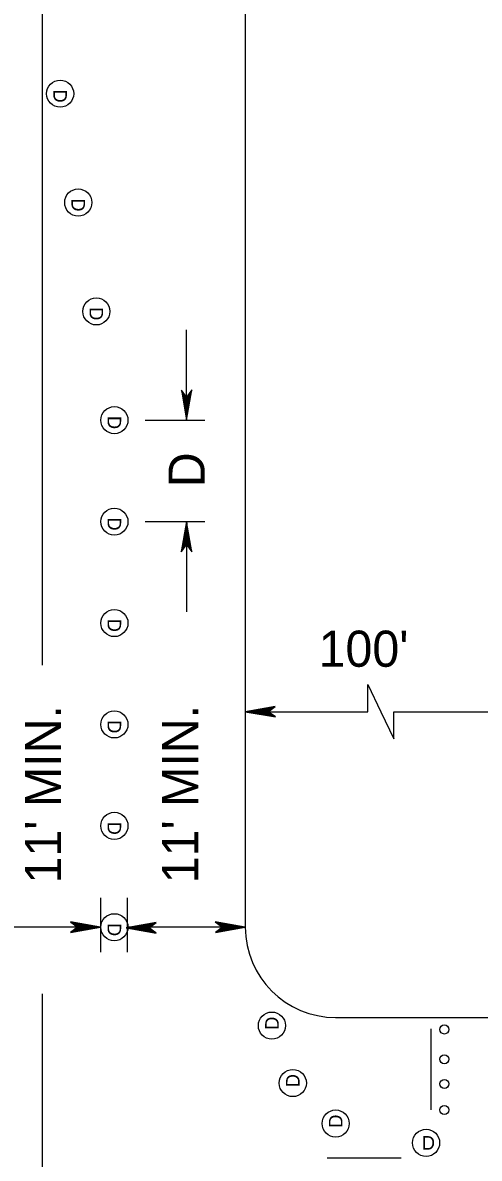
# Model space of a CAD drawing. Extents: x 499945 to 500993, y 499985 to 500645.
# Drawn here: x 500551.5 to 500602, y 500376.2 to 500501.9 of the extents above; entities that cross this region are included whole.
import ezdxf

# ---------------------------------------------------------------- set-up
doc = ezdxf.new("R2010")
doc.units = 0
for name, color, linetype in [('1', 7, 'Continuous'), ('24', 7, 'Continuous'), ('39', 7, 'Continuous'), ('5', 7, 'Continuous'), ('56', 7, 'Continuous'), ('60', 7, 'Continuous')]:
    doc.layers.add(name, color=color, linetype=linetype)

msp = doc.modelspace()

# ---------------------------------------------------------------- linework, layer by layer
at = {"layer": '1'}
for p, q in [((500553.65, 500623), (500553.65, 500430.74)), ((500576.13, 500623), (500576.13, 500401.74)), ((500569.64, 500457.87), (500569.64, 500467.86)), ((500565.05, 500457.87), (500571.64, 500457.87)), ((500565.05, 500446.64), (500571.64, 500446.64)), ((500569.64, 500446.64), (500569.64, 500436.65)), ((500589.68, 500425.6), (500589.68, 500428.6)), ((500589.68, 500428.6), (500591.12, 500425.6)), ((500576.13, 500425.6), (500589.68, 500425.6)), ((500591.12, 500425.6), (500592.56, 500422.61)), ((500592.56, 500422.61), (500592.56, 500425.6)), ((500592.56, 500425.6), (500606.11, 500425.6)), ((500553.65, 500394.36), (500553.65, 500369.26)), ((500586.12, 500391.75), (500927.01, 500391.75)), ((500596.69, 500381.52), (500596.69, 500390.51)), ((500593.37, 500376.18), (500585.19, 500376.18))]:
    msp.add_line(p, q, dxfattribs=at)
msp.add_arc((500586.12, 500401.74), 9.99, 180, 270, dxfattribs=at)
at = {"layer": '24'}
for points in [[(500569.64, 500457.87), (500570.23, 500461.22), (500569.64, 500460.41), (500569.06, 500461.2), (500569.64, 500457.87), (500569.63, 500458.09), (500570.19, 500461.12), (500569.63, 500460.35), (500569.1, 500461.06), (500569.62, 500458.21), (500569.64, 500458.32), (500570.1, 500460.92), (500569.63, 500460.33), (500569.18, 500460.93), (500569.64, 500458.37), (500569.62, 500458.48), (500570.03, 500460.75), (500569.64, 500460.31), (500569.23, 500460.76), (500569.62, 500458.81), (500569.62, 500458.99), (500569.95, 500460.58), (500569.65, 500460.28), (500569.32, 500460.61), (500569.64, 500459.03), (500569.65, 500459.21), (500569.85, 500460.4), (500569.62, 500460.17), (500569.39, 500460.42), (500569.64, 500459.37), (500569.66, 500459.54), (500569.79, 500460.26), (500569.63, 500460.14), (500569.45, 500460.34), (500569.64, 500459.63), (500569.75, 500460.1), (500569.62, 500460.03), (500569.49, 500460.23), (500569.62, 500459.75), (500569.7, 500460.05), (500569.6, 500459.92), (500569.54, 500460.07), (500569.63, 500459.92), (500569.65, 500460)], [(500569.64, 500446.64), (500569.05, 500443.29), (500569.64, 500444.09), (500570.22, 500443.31), (500569.64, 500446.64), (500569.65, 500446.42), (500569.09, 500443.38), (500569.65, 500444.15), (500570.18, 500443.44), (500569.66, 500446.3), (500569.64, 500446.19), (500569.18, 500443.59), (500569.65, 500444.17), (500570.1, 500443.57), (500569.64, 500446.13), (500569.66, 500446.02), (500569.25, 500443.75), (500569.64, 500444.19), (500570.05, 500443.74), (500569.66, 500445.7), (500569.66, 500445.51), (500569.33, 500443.92), (500569.63, 500444.23), (500569.96, 500443.9), (500569.64, 500445.48), (500569.63, 500445.3), (500569.42, 500444.1), (500569.66, 500444.33), (500569.89, 500444.08), (500569.64, 500445.13), (500569.62, 500444.97), (500569.48, 500444.25), (500569.65, 500444.37), (500569.83, 500444.17), (500569.64, 500444.88), (500569.53, 500444.41), (500569.66, 500444.48), (500569.78, 500444.27), (500569.66, 500444.76), (500569.58, 500444.45), (500569.68, 500444.58), (500569.74, 500444.43), (500569.65, 500444.58), (500569.63, 500444.5)], [(500576.13, 500425.6), (500579.46, 500425.02), (500578.66, 500425.6), (500579.44, 500426.18), (500576.13, 500425.6), (500576.35, 500425.61), (500579.36, 500425.06), (500578.6, 500425.61), (500579.3, 500426.14), (500576.47, 500425.62), (500576.58, 500425.6), (500579.16, 500425.14), (500578.58, 500425.61), (500579.18, 500426.06), (500576.63, 500425.6), (500576.74, 500425.62), (500579, 500425.21), (500578.56, 500425.6), (500579.01, 500426.01), (500577.06, 500425.62), (500577.25, 500425.62), (500578.83, 500425.3), (500578.52, 500425.59), (500578.85, 500425.92), (500577.28, 500425.6), (500577.46, 500425.59), (500578.65, 500425.39), (500578.42, 500425.62), (500578.67, 500425.85), (500577.63, 500425.6), (500577.79, 500425.59), (500578.51, 500425.45), (500578.39, 500425.61), (500578.58, 500425.79), (500577.88, 500425.6), (500578.34, 500425.49), (500578.28, 500425.62), (500578.48, 500425.75), (500578, 500425.62), (500578.3, 500425.54), (500578.17, 500425.64), (500578.32, 500425.7), (500578.17, 500425.61), (500578.25, 500425.59)], [(500560.1, 500401.74), (500556.78, 500402.33), (500557.57, 500401.74), (500556.8, 500401.16), (500560.1, 500401.74), (500559.88, 500401.73), (500556.87, 500402.28), (500557.64, 500401.73), (500556.93, 500401.21), (500559.77, 500401.72), (500559.65, 500401.74), (500557.08, 500402.2), (500557.65, 500401.73), (500557.06, 500401.28), (500559.6, 500401.74), (500559.49, 500401.72), (500557.24, 500402.13), (500557.68, 500401.74), (500557.23, 500401.33), (500559.17, 500401.72), (500558.98, 500401.72), (500557.41, 500402.05), (500557.71, 500401.75), (500557.38, 500401.42), (500558.95, 500401.74), (500558.77, 500401.75), (500557.59, 500401.95), (500557.81, 500401.72), (500557.57, 500401.5), (500558.61, 500401.74), (500558.44, 500401.76), (500557.73, 500401.89), (500557.85, 500401.73), (500557.65, 500401.55), (500558.36, 500401.74), (500557.89, 500401.85), (500557.96, 500401.72), (500557.75, 500401.6), (500558.24, 500401.72), (500557.93, 500401.8), (500558.06, 500401.7), (500557.92, 500401.64), (500558.06, 500401.73), (500557.99, 500401.75)], [(500562.96, 500401.68), (500566.28, 500401.09), (500565.49, 500401.68), (500566.26, 500402.26), (500562.96, 500401.68), (500563.18, 500401.69), (500566.19, 500401.14), (500565.42, 500401.69), (500566.13, 500402.22), (500563.3, 500401.7), (500563.41, 500401.68), (500565.99, 500401.22), (500565.41, 500401.69), (500566, 500402.14), (500563.46, 500401.68), (500563.57, 500401.7), (500565.82, 500401.29), (500565.38, 500401.68), (500565.83, 500402.09), (500563.89, 500401.7), (500564.08, 500401.7), (500565.66, 500401.38), (500565.35, 500401.67), (500565.68, 500402), (500564.11, 500401.68), (500564.29, 500401.67), (500565.48, 500401.47), (500565.25, 500401.7), (500565.49, 500401.93), (500564.45, 500401.68), (500564.62, 500401.67), (500565.33, 500401.53), (500565.21, 500401.69), (500565.41, 500401.87), (500564.71, 500401.68), (500565.17, 500401.57), (500565.1, 500401.7), (500565.31, 500401.83), (500564.82, 500401.7), (500565.13, 500401.62), (500565, 500401.72), (500565.15, 500401.78), (500565, 500401.69), (500565.08, 500401.67)], [(500576.13, 500401.74), (500572.81, 500402.33), (500573.6, 500401.74), (500572.82, 500401.16), (500576.13, 500401.74), (500575.91, 500401.73), (500572.9, 500402.28), (500573.66, 500401.73), (500572.96, 500401.21), (500575.79, 500401.72), (500575.68, 500401.74), (500573.1, 500402.2), (500573.68, 500401.73), (500573.09, 500401.28), (500575.63, 500401.74), (500575.52, 500401.72), (500573.27, 500402.13), (500573.7, 500401.74), (500573.26, 500401.33), (500575.2, 500401.72), (500575.01, 500401.72), (500573.43, 500402.05), (500573.74, 500401.75), (500573.41, 500401.42), (500574.98, 500401.74), (500574.8, 500401.75), (500573.61, 500401.95), (500573.84, 500401.72), (500573.59, 500401.5), (500574.64, 500401.74), (500574.47, 500401.76), (500573.76, 500401.89), (500573.87, 500401.73), (500573.68, 500401.55), (500574.38, 500401.74), (500573.92, 500401.85), (500573.99, 500401.72), (500573.78, 500401.6), (500574.27, 500401.72), (500573.96, 500401.8), (500574.09, 500401.7), (500573.94, 500401.64), (500574.09, 500401.73), (500574.01, 500401.75)]]:
    msp.add_lwpolyline(points, dxfattribs=at)
at = {"layer": '39'}
for p, q in [((500560.11, 500404.98), (500560.11, 500398.98)), ((500563.08, 500404.98), (500563.08, 500398.98))]:
    msp.add_line(p, q, dxfattribs=at)
at = {"layer": '5'}
for p, q in [((500560.11, 500401.74), (500547.94, 500401.74)), ((500576.13, 500401.74), (500563.08, 500401.74))]:
    msp.add_line(p, q, dxfattribs=at)
at = {"layer": '56'}
for centre in [(500555.65, 500494.01), (500557.65, 500481.96), (500559.65, 500469.91), (500561.65, 500457.87), (500561.65, 500446.64), (500561.65, 500435.41), (500561.65, 500424.19), (500561.65, 500412.96), (500561.65, 500401.74), (500596.12, 500377.87)]:
    msp.add_circle(centre, 1.5, dxfattribs=at)
for centre in [(500579.07, 500390.85), (500581.38, 500384.49), (500586.12, 500380.01)]:
    msp.add_ellipse(centre, major_axis=(0, 1.5), ratio=0.999998, dxfattribs=at)
at = {"layer": '60'}
for centre, radius in [((500555.65, 500494.01), 1.5), ((500557.65, 500481.96), 1.5), ((500559.65, 500469.91), 1.5), ((500561.65, 500457.87), 1.5), ((500561.65, 500446.64), 1.5), ((500561.65, 500435.41), 1.5), ((500561.65, 500424.19), 1.5), ((500561.65, 500412.96), 1.5), ((500561.65, 500401.74), 1.5), ((500598.14, 500390.42), 0.5), ((500598.14, 500387.13), 0.5), ((500598.15, 500384.4), 0.5), ((500598.14, 500381.51), 0.5), ((500596.12, 500377.87), 1.5)]:
    msp.add_circle(centre, radius, dxfattribs=at)
for centre in [(500579.07, 500390.85), (500581.38, 500384.49), (500586.12, 500380.01)]:
    msp.add_ellipse(centre, major_axis=(0, 1.5), ratio=0.999998, dxfattribs=at)

# ---------------------------------------------------------------- texts
at = {"layer": '1'}
msp.add_text('D', height=4, rotation=90, dxfattribs=at).set_placement((500571.64, 500450.44))
msp.add_text("100'", height=4, dxfattribs=at).set_placement((500584.23, 500430.57))
at = {"layer": '5'}
for p in [(500555.76, 500406.58), (500570.93, 500406.61)]:
    msp.add_text("11' MIN.", height=4, rotation=90, dxfattribs=at).set_placement(p)
at = {"layer": '56'}
for rotation, p in [(270, (500554.9, 500494.47)), (270, (500556.9, 500482.42)), (270, (500558.9, 500470.37)), (270, (500560.9, 500458.33)), (270, (500560.9, 500447.1)), (270, (500560.9, 500435.88)), (270, (500560.9, 500424.65)), (270, (500560.9, 500413.42)), (270, (500560.9, 500402.2)), (90, (500579.82, 500390.39)), (90, (500582.13, 500384.03)), (90, (500586.87, 500379.55))]:
    msp.add_text('D', height=1.5, rotation=rotation, dxfattribs=at).set_placement(p)
msp.add_text('D', height=1.5, dxfattribs=at).set_placement((500595.66, 500377.12))

doc.saveas('drawing.dxf')
